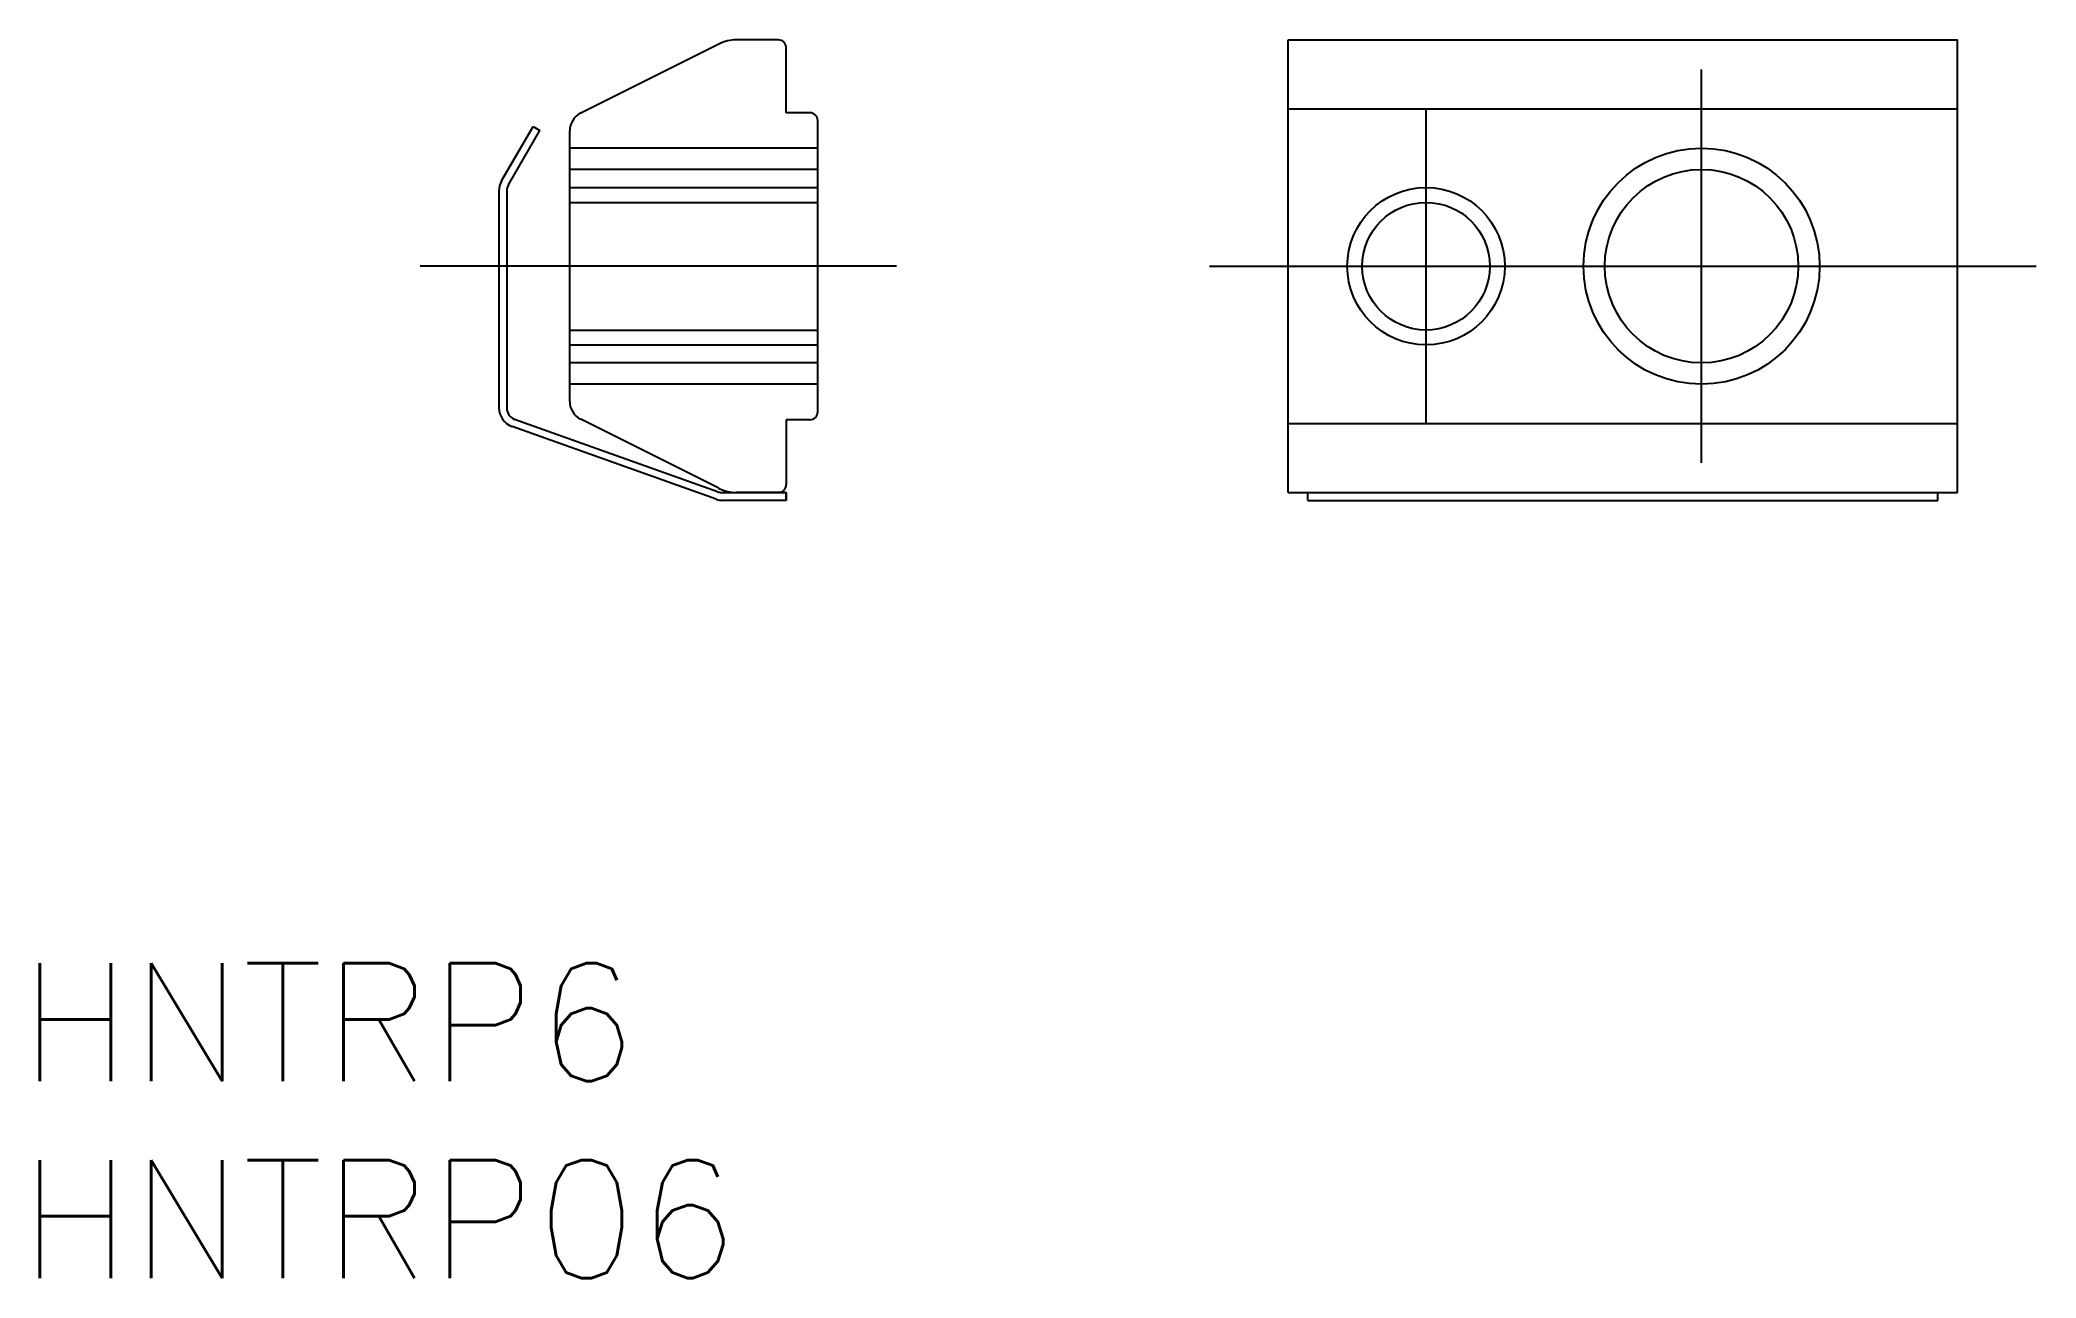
# Model space of a CAD drawing. Extents: x -42.2 to 8.5, y -25.7 to 5.8.
import ezdxf

# ---------------------------------------------------------------- set-up
doc = ezdxf.new("R2010")
doc.units = 0
doc.linetypes.add('CENTER', pattern=[50.8, 31.75, -6.35, 6.35, -6.35])
doc.linetypes.add('DASHED', pattern=[19.05, 12.7, -6.35])
doc.layers.get('0').update_dxf_attribs({"linetype": 'CONTINUOUS'})
doc.layers.add('CENTER', color=1, linetype='CONTINUOUS')
doc.styles.get("Standard").update_dxf_attribs({"font": 'txt.shx', "height": 3, "bigfont": 'bigfont.shx'})

msp = doc.modelspace()

# ---------------------------------------------------------------- linework, layer by layer
at = {"color": 7, "linetype": 'CONTINUOUS'}
for p, q in [((-24.967, 5.644), (-28.479, 3.888)), ((-23.456, 5.75), (-24.52, 5.75)), ((-10.5, 5.75), (6.5, 5.75)), ((-10.5, -5.75), (-10.5, 5.75)), ((6.5, -5.75), (6.5, 5.75)), ((-23.256, 3.9), (-23.256, 5.55)), ((-22.656, 3.9), (-23.256, 3.9)), ((-22.456, -3.7), (-22.456, 3.7)), ((-10.5, 4), (6.5, 4)), ((-30.489, 2.166), (-29.69, 3.55)), ((-30.316, 2.066), (-29.517, 3.45)), ((-29.69, 3.55), (-29.517, 3.45)), ((-28.756, -3.441), (-28.756, 3.441)), ((-30.556, 1.916), (-30.556, -3.598)), ((-30.356, 1.916), (-30.356, -3.61)), ((-28.756, 0), (-28.756, 0)), ((-28.756, -1.72), (-28.756, -1.72)), ((-25.005, -5.733), (-30.157, -3.893)), ((-24.967, -5.644), (-28.479, -3.888)), ((-22.656, -3.9), (-23.256, -3.9)), ((-23.256, -3.9), (-23.256, -5.55)), ((-10.5, -4), (6.5, -4)), ((-25.037, -5.921), (-30.224, -4.069)), ((-24.904, -5.75), (-23.256, -5.75)), ((-23.256, -5.95), (-24.869, -5.95)), ((-23.256, -5.75), (-24.52, -5.75)), ((-23.256, -5.95), (-23.256, -5.75)), ((-23.256, -5.75), (-23.256, -5.95)), ((-10.5, -5.75), (6.5, -5.75)), ((-10, -5.95), (-10, -5.75)), ((-10, -5.95), (6, -5.95)), ((6, -5.95), (6, -5.75))]:
    msp.add_line(p, q, dxfattribs=at)
at = {"color": 3, "linetype": 'DASHED'}
for p, q in [((-22.456, 3), (-28.756, 3)), ((-22.456, 2.458), (-28.756, 2.458)), ((-28.756, 2), (-22.456, 2)), ((-28.756, 1.621), (-22.456, 1.621)), ((-28.756, -1.621), (-22.456, -1.621)), ((-28.756, -2), (-22.456, -2)), ((-22.456, -2.458), (-28.756, -2.458)), ((-22.456, -3), (-28.756, -3))]:
    msp.add_line(p, q, dxfattribs=at)
at = {"color": 3, "linetype": 'CONTINUOUS'}
for centre, radius in [((0, 0), 3), ((-7, 0), 2)]:
    msp.add_circle(centre, radius, dxfattribs=at)
at = {"color": 7, "linetype": 'CONTINUOUS'}
for centre, radius in [((0, 0), 2.458), ((-7, 0), 1.621)]:
    msp.add_circle(centre, radius, dxfattribs=at)
for centre, radius, start, end in [((-24.52, 4.75), 1, 90, 116.565), ((-23.456, 5.55), 0.2, 360, 90), ((-28.256, 3.441), 0.5, 116.565, 180), ((-22.656, 3.7), 0.2, 360, 90), ((-30.056, 1.916), 0.5, 150, 180), ((-30.056, 1.916), 0.3, 150, 180), ((-28.256, -3.441), 0.5, 180, 243.4349), ((-30.056, -3.598), 0.5, 180, 250.3462), ((-30.056, -3.61), 0.3, 180, 250.3462), ((-22.656, -3.7), 0.2, 270, 360), ((-23.456, -5.55), 0.2, 270, 360), ((-24.869, -5.45), 0.5, 250.3462, 270), ((-24.904, -5.45), 0.3, 250.3462, 270), ((-24.52, -4.75), 1, 243.435, 270)]:
    msp.add_arc(centre, radius, start, end, dxfattribs=at)
at = {"layer": 'CENTER', "color": 1, "linetype": 'CENTER'}
for p, q in [((0, -5), (0, 5)), ((-7, -4), (-7, 4)), ((-20.456, 0), (-32.556, 0)), ((-12.5, 0), (8.5, 0))]:
    msp.add_line(p, q, dxfattribs=at)

# ---------------------------------------------------------------- texts
at = {"color": 7, "linetype": 'CONTINUOUS'}
for s, p in [('HNTRP6', (-42.733, -20.712)), ('HNTRP06', (-42.733, -25.712))]:
    msp.add_text(s, height=3, dxfattribs=at).set_placement(p)

doc.saveas('drawing.dxf')
